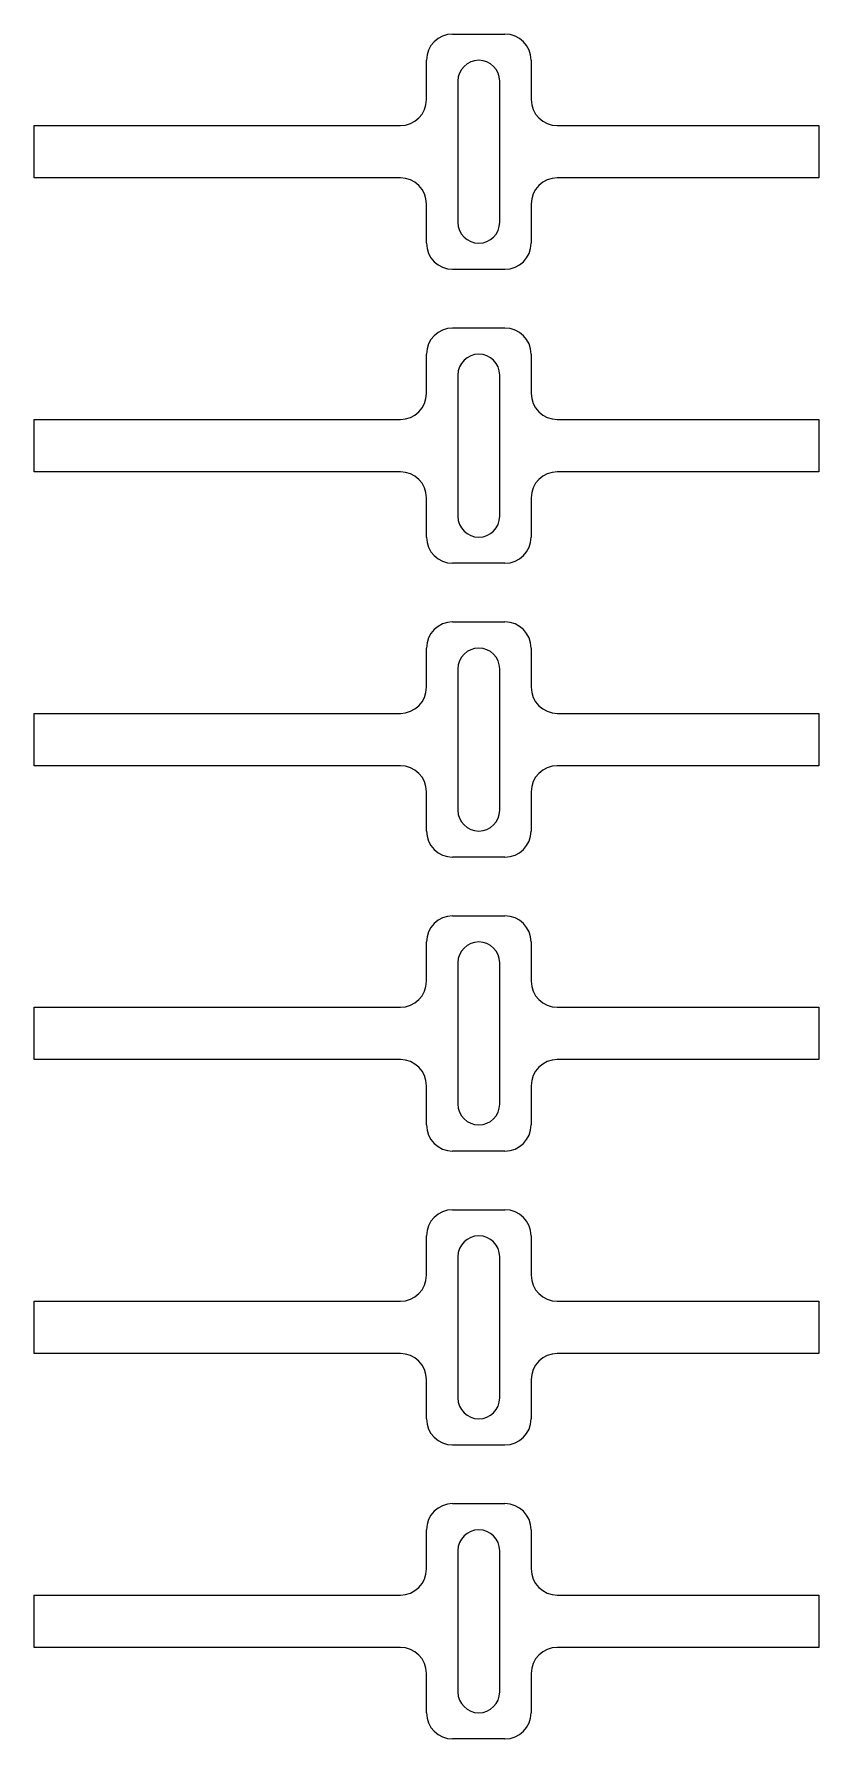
# Model space of a CAD drawing. Extents: x 1 to 3.36, y 1 to 6.14.
import ezdxf

# ---------------------------------------------------------------- set-up
doc = ezdxf.new("R2010")
doc.units = 0
doc.layers.add('5', color=7, linetype='CONTINUOUS')

msp = doc.modelspace()

# ---------------------------------------------------------------- linework, layer by layer
at = {"layer": '5', "color": 5, "linetype": 'CONTINUOUS'}
for p, q in [((2.2598, 6.1353), (2.4173, 6.1353)), ((2.1811, 5.9384), (2.1811, 6.0565)), ((2.4961, 6.0565), (2.4961, 5.9384)), ((2.2756, 5.9935), (2.2756, 5.5683)), ((2.4016, 5.5683), (2.4016, 5.9935)), ((1, 5.8597), (2.1024, 5.8597)), ((1, 5.7022), (1, 5.8597)), ((2.5748, 5.8597), (3.3622, 5.8597)), ((3.3622, 5.8597), (3.3622, 5.7022)), ((2.1024, 5.7022), (1, 5.7022)), ((3.3622, 5.7022), (2.5748, 5.7022)), ((2.1811, 5.5054), (2.1811, 5.6235)), ((2.4961, 5.6235), (2.4961, 5.5054)), ((2.4173, 5.4266), (2.2598, 5.4266)), ((2.2598, 5.25), (2.4173, 5.25)), ((2.1811, 5.0531), (2.1811, 5.1712)), ((2.4961, 5.1712), (2.4961, 5.0531)), ((2.2756, 5.1082), (2.2756, 4.683)), ((2.4016, 4.683), (2.4016, 5.1082)), ((1, 4.9744), (2.1024, 4.9744)), ((1, 4.8169), (1, 4.9744)), ((2.5748, 4.9744), (3.3622, 4.9744)), ((3.3622, 4.9744), (3.3622, 4.8169)), ((2.1024, 4.8169), (1, 4.8169)), ((3.3622, 4.8169), (2.5748, 4.8169)), ((2.1811, 4.62), (2.1811, 4.7381)), ((2.4961, 4.7381), (2.4961, 4.62)), ((2.4173, 4.5413), (2.2598, 4.5413)), ((2.2598, 4.3646), (2.4173, 4.3646)), ((2.1811, 4.1678), (2.1811, 4.2859)), ((2.4961, 4.2859), (2.4961, 4.1678)), ((2.2756, 4.2229), (2.2756, 3.7977)), ((2.4016, 3.7977), (2.4016, 4.2229)), ((1, 4.089), (2.1024, 4.089)), ((1, 3.9316), (1, 4.089)), ((2.5748, 4.089), (3.3622, 4.089)), ((3.3622, 4.089), (3.3622, 3.9316)), ((2.1024, 3.9316), (1, 3.9316)), ((3.3622, 3.9316), (2.5748, 3.9316)), ((2.1811, 3.7347), (2.1811, 3.8528)), ((2.4961, 3.8528), (2.4961, 3.7347)), ((2.4173, 3.656), (2.2598, 3.656)), ((2.2598, 3.4793), (2.4173, 3.4793)), ((2.1811, 3.2825), (2.1811, 3.4006)), ((2.4961, 3.4006), (2.4961, 3.2825)), ((2.2756, 3.3376), (2.2756, 2.9124)), ((2.4016, 2.9124), (2.4016, 3.3376)), ((1, 3.2037), (2.1024, 3.2037)), ((1, 3.0462), (1, 3.2037)), ((2.5748, 3.2037), (3.3622, 3.2037)), ((3.3622, 3.2037), (3.3622, 3.0462)), ((2.1024, 3.0462), (1, 3.0462)), ((3.3622, 3.0462), (2.5748, 3.0462)), ((2.1811, 2.8494), (2.1811, 2.9675)), ((2.4961, 2.9675), (2.4961, 2.8494)), ((2.4173, 2.7706), (2.2598, 2.7706)), ((2.2598, 2.594), (2.4173, 2.594)), ((2.1811, 2.3971), (2.1811, 2.5152)), ((2.4961, 2.5152), (2.4961, 2.3971)), ((2.2756, 2.4523), (2.2756, 2.0271)), ((2.4016, 2.0271), (2.4016, 2.4523)), ((1, 2.3184), (2.1024, 2.3184)), ((1, 2.1609), (1, 2.3184)), ((2.5748, 2.3184), (3.3622, 2.3184)), ((3.3622, 2.3184), (3.3622, 2.1609)), ((2.1024, 2.1609), (1, 2.1609)), ((3.3622, 2.1609), (2.5748, 2.1609)), ((2.1811, 1.9641), (2.1811, 2.0822)), ((2.4961, 2.0822), (2.4961, 1.9641)), ((2.4173, 1.8853), (2.2598, 1.8853)), ((2.2598, 1.7087), (2.4173, 1.7087)), ((2.1811, 1.5118), (2.1811, 1.6299)), ((2.4961, 1.6299), (2.4961, 1.5118)), ((2.2756, 1.5669), (2.2756, 1.1417)), ((2.4016, 1.1417), (2.4016, 1.5669)), ((1, 1.4331), (2.1024, 1.4331)), ((1, 1.2756), (1, 1.4331)), ((2.5748, 1.4331), (3.3622, 1.4331)), ((3.3622, 1.4331), (3.3622, 1.2756)), ((2.1024, 1.2756), (1, 1.2756)), ((3.3622, 1.2756), (2.5748, 1.2756)), ((2.1811, 1.0787), (2.1811, 1.1969)), ((2.4961, 1.1969), (2.4961, 1.0787)), ((2.4173, 1), (2.2598, 1))]:
    msp.add_line(p, q, dxfattribs=at)
for centre, radius, start, end in [((2.2598, 6.0565), 0.0787, 90, 180), ((2.4173, 6.0565), 0.0787, 360, 90), ((2.3386, 5.9935), 0.063, 360, 180), ((2.1024, 5.9384), 0.0787, 270, 360), ((2.5748, 5.9384), 0.0787, 180, 270), ((2.1024, 5.6235), 0.0787, 360, 90), ((2.5748, 5.6235), 0.0787, 90, 180), ((2.3386, 5.5683), 0.063, 180, 270), ((2.3386, 5.5683), 0.063, 270, 360), ((2.2598, 5.5054), 0.0787, 180, 270), ((2.4173, 5.5054), 0.0787, 270, 360), ((2.2598, 5.1712), 0.0787, 90, 180), ((2.4173, 5.1712), 0.0787, 360, 90), ((2.3386, 5.1082), 0.063, 360, 180), ((2.1024, 5.0531), 0.0787, 270, 360), ((2.5748, 5.0531), 0.0787, 180, 270), ((2.1024, 4.7381), 0.0787, 360, 90), ((2.5748, 4.7381), 0.0787, 90, 180), ((2.3386, 4.683), 0.063, 180, 270), ((2.3386, 4.683), 0.063, 270, 360), ((2.2598, 4.62), 0.0787, 180, 270), ((2.4173, 4.62), 0.0787, 270, 360), ((2.2598, 4.2859), 0.0787, 90, 180), ((2.4173, 4.2859), 0.0787, 360, 90), ((2.3386, 4.2229), 0.063, 360, 180), ((2.1024, 4.1678), 0.0787, 270, 360), ((2.5748, 4.1678), 0.0787, 180, 270), ((2.1024, 3.8528), 0.0787, 360, 90), ((2.5748, 3.8528), 0.0787, 90, 180), ((2.3386, 3.7977), 0.063, 180, 270), ((2.3386, 3.7977), 0.063, 270, 360), ((2.2598, 3.7347), 0.0787, 180, 270), ((2.4173, 3.7347), 0.0787, 270, 360), ((2.2598, 3.4006), 0.0787, 90, 180), ((2.4173, 3.4006), 0.0787, 360, 90), ((2.3386, 3.3376), 0.063, 360, 180), ((2.1024, 3.2825), 0.0787, 270, 360), ((2.5748, 3.2825), 0.0787, 180, 270), ((2.1024, 2.9675), 0.0787, 360, 90), ((2.5748, 2.9675), 0.0787, 90, 180), ((2.3386, 2.9124), 0.063, 180, 270), ((2.3386, 2.9124), 0.063, 270, 360), ((2.2598, 2.8494), 0.0787, 180, 270), ((2.4173, 2.8494), 0.0787, 270, 360), ((2.2598, 2.5152), 0.0787, 90, 180), ((2.4173, 2.5152), 0.0787, 360, 90), ((2.3386, 2.4523), 0.063, 360, 180), ((2.1024, 2.3971), 0.0787, 270, 360), ((2.5748, 2.3971), 0.0787, 180, 270), ((2.1024, 2.0822), 0.0787, 360, 90), ((2.5748, 2.0822), 0.0787, 90, 180), ((2.3386, 2.0271), 0.063, 180, 270), ((2.3386, 2.0271), 0.063, 270, 360), ((2.2598, 1.9641), 0.0787, 180, 270), ((2.4173, 1.9641), 0.0787, 270, 360), ((2.2598, 1.6299), 0.0787, 90, 180), ((2.4173, 1.6299), 0.0787, 360, 90), ((2.3386, 1.5669), 0.063, 360, 180), ((2.1024, 1.5118), 0.0787, 270, 360), ((2.5748, 1.5118), 0.0787, 180, 270), ((2.1024, 1.1969), 0.0787, 360, 90), ((2.5748, 1.1969), 0.0787, 90, 180), ((2.3386, 1.1417), 0.063, 180, 270), ((2.3386, 1.1417), 0.063, 270, 360), ((2.2598, 1.0787), 0.0787, 180, 270), ((2.4173, 1.0787), 0.0787, 270, 360)]:
    msp.add_arc(centre, radius, start, end, dxfattribs=at)

doc.saveas('drawing.dxf')
